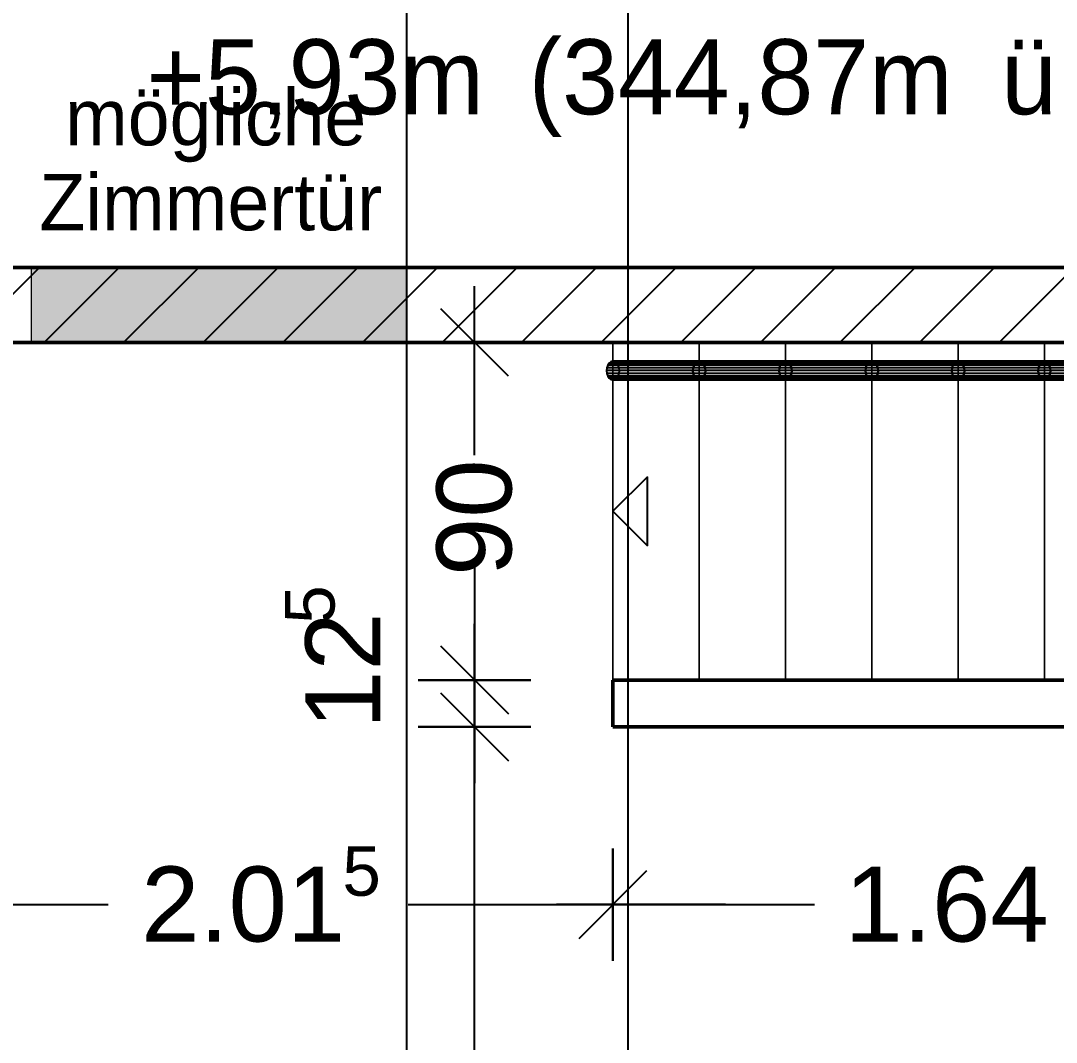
# Model space of a CAD drawing. Extents: x 0 to 756, y -25 to 420.
# Drawn here: x 301.7 to 356.9, y 231.9 to 286.3 of the extents above; entities that cross this region are included whole.
import ezdxf
from ezdxf.lldxf.tags import DXFTag

# ---------------------------------------------------------------- set-up
doc = ezdxf.new("R2010")
doc.units = 0
doc.layers.get('0').update_dxf_attribs({"lineweight": 25})
doc.layers.get('DEFPOINTS').update_dxf_attribs({"lineweight": 25})
for name, color, linetype, lineweight in [('A_Innenwand', 7, 'Continuous', 25), ('Allgemein01', 7, 'Continuous', 13), ('Pfosten_ Stützen', 7, 'Continuous', 13), ('Standard', 7, 'Continuous', 25), ('Text Allgemein', 7, 'Continuous', 13), ('Treppe', 7, 'Continuous', 13), ('Wand Holz nicht tragend', 7, 'Continuous', 13)]:
    doc.layers.add(name, color=color, linetype=linetype, lineweight=lineweight)
doc.styles.get("Standard").update_dxf_attribs({"font": 'arial.ttf'})
tags = doc.linetypes.add('VERDECKT2_S2', pattern=[0.27, 0.2, -0.07]).pattern_tags.tags
tags[6:7] = [DXFTag(74, 4), DXFTag(75, 0), DXFTag(340, '0'), DXFTag(46, 1.0), DXFTag(50, 0.0), DXFTag(44, 0.0), DXFTag(45, 0.0)]
tags[4:5] = [DXFTag(74, 4), DXFTag(75, 0), DXFTag(340, '0'), DXFTag(46, 1.0), DXFTag(50, 0.0), DXFTag(44, 0.0), DXFTag(45, 0.0)]

# ---------------------------------------------------------------- blocks, each defined once
blk = doc.blocks.new('Referenz-A01I5YQ8IE')
at = {"layer": 'Allgemein01', "color": 0, "linetype": 'VERDECKT2_S2', "lineweight": -2, "ltscale": 0.25}
for p, q in [((322.267, 414.475), (322.267, 5.763)), ((334.067, 414.475), (334.067, 5.763))]:
    blk.add_line(p, q, dxfattribs=at)
at = {"layer": 'DEFPOINTS', "color": 0, "linetype": 'Continuous', "lineweight": -2, "ltscale": 0.25}
for p, q in [((333.275, 269.168), (333.275, 269.168)), ((325.904, 251.168), (325.904, 251.168)), ((333.275, 251.168), (333.275, 251.168)), ((333.275, 251.168), (333.275, 251.168)), ((325.904, 248.668), (325.904, 248.668)), ((333.275, 248.668), (333.275, 248.668)), ((333.275, 248.668), (333.275, 248.668)), ((333.275, 239.198), (333.275, 239.198))]:
    blk.add_line(p, q, dxfattribs=at)
at = {"layer": 'Standard', "color": 0, "lineweight": 13}
for p, q in [((302.267, 273.168), (302.267, 269.168)), ((322.267, 273.168), (302.267, 273.168)), ((322.267, 269.168), (322.267, 273.168)), ((302.267, 269.168), (322.267, 269.168)), ((386.567, 269.168), (333.275, 269.168)), ((333.275, 269.168), (333.275, 251.168)), ((368.567, 251.168), (333.275, 251.168))]:
    blk.add_line(p, q, dxfattribs=at)
at = {"layer": 'Standard', "color": 0, "lineweight": -2}
for p, q in [((325.904, 263.168), (325.904, 272.168)), ((327.704, 267.368), (324.104, 270.968)), ((328.904, 269.168), (322.904, 269.168)), ((325.904, 266.179), (325.904, 269.168)), ((332.953, 267.822), (332.937, 267.668)), ((333.001, 267.962), (332.953, 267.822)), ((337.553, 267.822), (332.953, 267.822)), ((333.076, 268.072), (333.001, 267.962)), ((337.601, 267.962), (333.001, 267.962)), ((333.17, 268.143), (333.076, 268.072)), ((337.676, 268.072), (333.076, 268.072)), ((333.275, 268.168), (333.17, 268.143)), ((337.77, 268.143), (333.17, 268.143)), ((337.875, 268.168), (333.275, 268.168)), ((333.275, 268.168), (333.379, 268.143)), ((337.979, 268.143), (333.379, 268.143)), ((333.379, 268.143), (333.473, 268.072)), ((338.073, 268.072), (333.473, 268.072)), ((333.473, 268.072), (333.548, 267.962)), ((338.148, 267.962), (333.548, 267.962)), ((333.548, 267.962), (333.596, 267.822)), ((338.196, 267.822), (333.596, 267.822)), ((333.596, 267.822), (333.613, 267.668)), ((337.553, 267.822), (337.537, 267.668)), ((337.537, 267.668), (337.553, 267.822)), ((337.601, 267.962), (337.553, 267.822)), ((337.553, 267.822), (337.601, 267.962)), ((342.153, 267.822), (337.553, 267.822)), ((337.676, 268.072), (337.601, 267.962)), ((337.601, 267.962), (337.676, 268.072)), ((342.201, 267.962), (337.601, 267.962)), ((337.77, 268.143), (337.676, 268.072)), ((337.676, 268.072), (337.77, 268.143)), ((342.276, 268.072), (337.676, 268.072)), ((337.875, 268.168), (337.77, 268.143)), ((337.77, 268.143), (337.875, 268.168)), ((342.37, 268.143), (337.77, 268.143)), ((342.475, 268.168), (337.875, 268.168)), ((337.875, 268.168), (337.979, 268.143)), ((337.979, 268.143), (337.875, 268.168)), ((342.579, 268.143), (337.979, 268.143)), ((337.979, 268.143), (338.073, 268.072)), ((338.073, 268.072), (337.979, 268.143)), ((342.673, 268.072), (338.073, 268.072)), ((338.073, 268.072), (338.148, 267.962)), ((338.148, 267.962), (338.073, 268.072)), ((342.748, 267.962), (338.148, 267.962)), ((338.148, 267.962), (338.196, 267.822)), ((338.196, 267.822), (338.148, 267.962)), ((342.796, 267.822), (338.196, 267.822)), ((338.196, 267.822), (338.213, 267.668)), ((338.213, 267.668), (338.196, 267.822)), ((342.153, 267.822), (342.137, 267.668)), ((342.137, 267.668), (342.153, 267.822)), ((342.201, 267.962), (342.153, 267.822)), ((342.153, 267.822), (342.201, 267.962)), ((346.753, 267.822), (342.153, 267.822)), ((342.276, 268.072), (342.201, 267.962)), ((342.201, 267.962), (342.276, 268.072)), ((346.801, 267.962), (342.201, 267.962)), ((342.37, 268.143), (342.276, 268.072)), ((342.276, 268.072), (342.37, 268.143)), ((346.876, 268.072), (342.276, 268.072)), ((342.475, 268.168), (342.37, 268.143)), ((342.37, 268.143), (342.475, 268.168)), ((346.97, 268.143), (342.37, 268.143)), ((347.075, 268.168), (342.475, 268.168)), ((342.475, 268.168), (342.579, 268.143)), ((342.579, 268.143), (342.475, 268.168)), ((347.179, 268.143), (342.579, 268.143)), ((342.579, 268.143), (342.673, 268.072)), ((342.673, 268.072), (342.579, 268.143)), ((347.273, 268.072), (342.673, 268.072)), ((342.673, 268.072), (342.748, 267.962)), ((342.748, 267.962), (342.673, 268.072)), ((347.348, 267.962), (342.748, 267.962)), ((342.748, 267.962), (342.796, 267.822)), ((342.796, 267.822), (342.748, 267.962)), ((347.396, 267.822), (342.796, 267.822)), ((342.796, 267.822), (342.813, 267.668)), ((342.813, 267.668), (342.796, 267.822)), ((346.753, 267.822), (346.737, 267.668)), ((346.737, 267.668), (346.753, 267.822)), ((346.801, 267.962), (346.753, 267.822)), ((346.753, 267.822), (346.801, 267.962)), ((351.353, 267.822), (346.753, 267.822)), ((346.876, 268.072), (346.801, 267.962)), ((346.801, 267.962), (346.876, 268.072)), ((351.401, 267.962), (346.801, 267.962)), ((346.97, 268.143), (346.876, 268.072)), ((346.876, 268.072), (346.97, 268.143)), ((351.476, 268.072), (346.876, 268.072)), ((347.075, 268.168), (346.97, 268.143)), ((346.97, 268.143), (347.075, 268.168)), ((351.57, 268.143), (346.97, 268.143)), ((351.675, 268.168), (347.075, 268.168)), ((347.075, 268.168), (347.179, 268.143)), ((347.179, 268.143), (347.075, 268.168)), ((351.779, 268.143), (347.179, 268.143)), ((347.179, 268.143), (347.273, 268.072)), ((347.273, 268.072), (347.179, 268.143)), ((351.873, 268.072), (347.273, 268.072)), ((347.273, 268.072), (347.348, 267.962)), ((347.348, 267.962), (347.273, 268.072)), ((351.948, 267.962), (347.348, 267.962)), ((347.348, 267.962), (347.396, 267.822)), ((347.396, 267.822), (347.348, 267.962)), ((351.996, 267.822), (347.396, 267.822)), ((347.396, 267.822), (347.413, 267.668)), ((347.413, 267.668), (347.396, 267.822)), ((351.353, 267.822), (351.337, 267.668)), ((351.337, 267.668), (351.353, 267.822)), ((351.401, 267.962), (351.353, 267.822)), ((351.353, 267.822), (351.401, 267.962)), ((355.968, 267.822), (351.353, 267.822)), ((351.476, 268.072), (351.401, 267.962)), ((351.401, 267.962), (351.476, 268.072)), ((356.014, 267.962), (351.401, 267.962)), ((351.57, 268.143), (351.476, 268.072)), ((351.476, 268.072), (351.57, 268.143)), ((356.085, 268.072), (351.476, 268.072)), ((351.675, 268.168), (351.57, 268.143)), ((351.57, 268.143), (351.675, 268.168)), ((356.175, 268.143), (351.57, 268.143)), ((356.275, 268.168), (351.675, 268.168)), ((351.675, 268.168), (351.779, 268.143)), ((351.779, 268.143), (351.675, 268.168)), ((356.375, 268.143), (351.779, 268.143)), ((351.779, 268.143), (351.873, 268.072)), ((351.873, 268.072), (351.779, 268.143)), ((356.464, 268.072), (351.873, 268.072)), ((351.873, 268.072), (351.948, 267.962)), ((351.948, 267.962), (351.873, 268.072)), ((356.536, 267.962), (351.948, 267.962)), ((351.948, 267.962), (351.996, 267.822)), ((351.996, 267.822), (351.948, 267.962)), ((356.582, 267.822), (351.996, 267.822)), ((351.996, 267.822), (352.013, 267.668)), ((352.013, 267.668), (351.996, 267.822)), ((355.968, 267.822), (355.952, 267.668)), ((355.952, 267.668), (355.968, 267.822)), ((356.014, 267.962), (355.968, 267.822)), ((355.968, 267.822), (356.014, 267.962)), ((361.393, 267.822), (355.968, 267.822)), ((356.085, 268.072), (356.014, 267.962)), ((356.014, 267.962), (356.085, 268.072)), ((361.434, 267.962), (356.014, 267.962)), ((356.175, 268.143), (356.085, 268.072)), ((356.085, 268.072), (356.175, 268.143)), ((361.499, 268.072), (356.085, 268.072)), ((356.275, 268.168), (356.175, 268.143)), ((356.175, 268.143), (356.275, 268.168)), ((361.58, 268.143), (356.175, 268.143)), ((356.275, 268.168), (356.375, 268.143)), ((361.67, 268.168), (356.275, 268.168)), ((356.375, 268.143), (356.275, 268.168)), ((356.375, 268.143), (356.464, 268.072)), ((361.76, 268.143), (356.375, 268.143)), ((356.464, 268.072), (356.375, 268.143)), ((356.464, 268.072), (356.536, 267.962)), ((361.841, 268.072), (356.464, 268.072)), ((356.536, 267.962), (356.464, 268.072)), ((356.536, 267.962), (356.582, 267.822)), ((361.906, 267.962), (356.536, 267.962)), ((356.582, 267.822), (356.536, 267.962)), ((356.582, 267.822), (356.598, 267.668)), ((361.947, 267.822), (356.582, 267.822)), ((356.598, 267.668), (356.582, 267.822)), ((332.937, 267.668), (332.953, 267.513)), ((337.537, 267.668), (332.937, 267.668)), ((332.953, 267.513), (333.001, 267.374)), ((337.553, 267.513), (332.953, 267.513)), ((333.001, 267.374), (333.076, 267.263)), ((337.601, 267.374), (333.001, 267.374)), ((333.076, 267.263), (333.17, 267.192)), ((337.676, 267.263), (333.076, 267.263)), ((333.17, 267.192), (333.275, 267.168)), ((337.77, 267.192), (333.17, 267.192)), ((333.379, 267.192), (333.275, 267.168)), ((333.275, 267.168), (337.875, 267.168)), ((333.473, 267.263), (333.379, 267.192)), ((337.979, 267.192), (333.379, 267.192)), ((333.548, 267.374), (333.473, 267.263)), ((338.073, 267.263), (333.473, 267.263)), ((333.596, 267.513), (333.548, 267.374)), ((338.148, 267.374), (333.548, 267.374)), ((333.613, 267.668), (333.596, 267.513)), ((338.196, 267.513), (333.596, 267.513)), ((338.213, 267.668), (333.613, 267.668)), ((337.537, 267.668), (337.553, 267.513)), ((342.137, 267.668), (337.537, 267.668)), ((337.553, 267.513), (337.537, 267.668)), ((337.553, 267.513), (337.601, 267.374)), ((342.153, 267.513), (337.553, 267.513)), ((337.601, 267.374), (337.553, 267.513)), ((337.601, 267.374), (337.676, 267.263)), ((342.201, 267.374), (337.601, 267.374)), ((337.676, 267.263), (337.601, 267.374)), ((337.676, 267.263), (337.77, 267.192)), ((342.276, 267.263), (337.676, 267.263)), ((337.77, 267.192), (337.676, 267.263)), ((337.77, 267.192), (337.875, 267.168)), ((342.37, 267.192), (337.77, 267.192)), ((337.875, 267.168), (337.77, 267.192)), ((337.979, 267.192), (337.875, 267.168)), ((337.875, 267.168), (337.979, 267.192)), ((337.875, 267.168), (342.475, 267.168)), ((338.073, 267.263), (337.979, 267.192)), ((337.979, 267.192), (338.073, 267.263)), ((342.579, 267.192), (337.979, 267.192)), ((338.148, 267.374), (338.073, 267.263)), ((338.073, 267.263), (338.148, 267.374)), ((342.673, 267.263), (338.073, 267.263)), ((338.196, 267.513), (338.148, 267.374)), ((338.148, 267.374), (338.196, 267.513)), ((342.748, 267.374), (338.148, 267.374)), ((338.213, 267.668), (338.196, 267.513)), ((338.196, 267.513), (338.213, 267.668)), ((342.796, 267.513), (338.196, 267.513)), ((342.813, 267.668), (338.213, 267.668)), ((342.137, 267.668), (342.153, 267.513)), ((346.737, 267.668), (342.137, 267.668)), ((342.153, 267.513), (342.137, 267.668)), ((342.153, 267.513), (342.201, 267.374)), ((346.753, 267.513), (342.153, 267.513)), ((342.201, 267.374), (342.153, 267.513)), ((342.201, 267.374), (342.276, 267.263)), ((346.801, 267.374), (342.201, 267.374)), ((342.276, 267.263), (342.201, 267.374)), ((342.276, 267.263), (342.37, 267.192)), ((346.876, 267.263), (342.276, 267.263)), ((342.37, 267.192), (342.276, 267.263)), ((342.37, 267.192), (342.475, 267.168)), ((346.97, 267.192), (342.37, 267.192)), ((342.475, 267.168), (342.37, 267.192)), ((342.579, 267.192), (342.475, 267.168)), ((342.475, 267.168), (342.579, 267.192)), ((342.475, 267.168), (347.075, 267.168)), ((342.673, 267.263), (342.579, 267.192)), ((342.579, 267.192), (342.673, 267.263)), ((347.179, 267.192), (342.579, 267.192)), ((342.748, 267.374), (342.673, 267.263)), ((342.673, 267.263), (342.748, 267.374)), ((347.273, 267.263), (342.673, 267.263)), ((342.796, 267.513), (342.748, 267.374)), ((342.748, 267.374), (342.796, 267.513)), ((347.348, 267.374), (342.748, 267.374)), ((342.813, 267.668), (342.796, 267.513)), ((342.796, 267.513), (342.813, 267.668)), ((347.396, 267.513), (342.796, 267.513)), ((347.413, 267.668), (342.813, 267.668)), ((346.737, 267.668), (346.753, 267.513)), ((351.337, 267.668), (346.737, 267.668)), ((346.753, 267.513), (346.737, 267.668)), ((346.753, 267.513), (346.801, 267.374)), ((351.353, 267.513), (346.753, 267.513)), ((346.801, 267.374), (346.753, 267.513)), ((346.801, 267.374), (346.876, 267.263)), ((351.401, 267.374), (346.801, 267.374)), ((346.876, 267.263), (346.801, 267.374)), ((346.876, 267.263), (346.97, 267.192)), ((351.476, 267.263), (346.876, 267.263)), ((346.97, 267.192), (346.876, 267.263)), ((346.97, 267.192), (347.075, 267.168)), ((351.57, 267.192), (346.97, 267.192)), ((347.075, 267.168), (346.97, 267.192)), ((347.179, 267.192), (347.075, 267.168)), ((347.075, 267.168), (347.179, 267.192)), ((347.075, 267.168), (351.675, 267.168)), ((347.273, 267.263), (347.179, 267.192)), ((347.179, 267.192), (347.273, 267.263)), ((351.779, 267.192), (347.179, 267.192)), ((347.348, 267.374), (347.273, 267.263)), ((347.273, 267.263), (347.348, 267.374)), ((351.873, 267.263), (347.273, 267.263)), ((347.396, 267.513), (347.348, 267.374)), ((347.348, 267.374), (347.396, 267.513)), ((351.948, 267.374), (347.348, 267.374)), ((347.413, 267.668), (347.396, 267.513)), ((347.396, 267.513), (347.413, 267.668)), ((351.996, 267.513), (347.396, 267.513)), ((352.013, 267.668), (347.413, 267.668)), ((351.337, 267.668), (351.353, 267.513)), ((355.952, 267.668), (351.337, 267.668)), ((351.353, 267.513), (351.337, 267.668)), ((351.353, 267.513), (351.401, 267.374)), ((355.968, 267.513), (351.353, 267.513)), ((351.401, 267.374), (351.353, 267.513)), ((351.401, 267.374), (351.476, 267.263)), ((356.014, 267.374), (351.401, 267.374)), ((351.476, 267.263), (351.401, 267.374)), ((351.476, 267.263), (351.57, 267.192)), ((356.085, 267.263), (351.476, 267.263)), ((351.57, 267.192), (351.476, 267.263)), ((351.57, 267.192), (351.675, 267.168)), ((356.175, 267.192), (351.57, 267.192)), ((351.675, 267.168), (351.57, 267.192)), ((351.779, 267.192), (351.675, 267.168)), ((351.675, 267.168), (351.779, 267.192)), ((351.675, 267.168), (356.275, 267.168)), ((351.873, 267.263), (351.779, 267.192)), ((351.779, 267.192), (351.873, 267.263)), ((356.375, 267.192), (351.779, 267.192)), ((351.948, 267.374), (351.873, 267.263)), ((351.873, 267.263), (351.948, 267.374)), ((356.464, 267.263), (351.873, 267.263)), ((351.996, 267.513), (351.948, 267.374)), ((351.948, 267.374), (351.996, 267.513)), ((356.536, 267.374), (351.948, 267.374)), ((352.013, 267.668), (351.996, 267.513)), ((351.996, 267.513), (352.013, 267.668)), ((356.582, 267.513), (351.996, 267.513)), ((356.598, 267.668), (352.013, 267.668)), ((355.952, 267.668), (355.968, 267.513)), ((361.378, 267.668), (355.952, 267.668)), ((355.968, 267.513), (355.952, 267.668)), ((355.968, 267.513), (356.014, 267.374)), ((361.393, 267.513), (355.968, 267.513)), ((356.014, 267.374), (355.968, 267.513)), ((356.014, 267.374), (356.085, 267.263)), ((361.434, 267.374), (356.014, 267.374)), ((356.085, 267.263), (356.014, 267.374)), ((356.085, 267.263), (356.175, 267.192)), ((361.499, 267.263), (356.085, 267.263)), ((356.175, 267.192), (356.085, 267.263)), ((356.175, 267.192), (356.275, 267.168)), ((361.58, 267.192), (356.175, 267.192)), ((356.275, 267.168), (356.175, 267.192)), ((356.375, 267.192), (356.275, 267.168)), ((356.275, 267.168), (356.375, 267.192)), ((356.275, 267.168), (361.67, 267.168)), ((356.464, 267.263), (356.375, 267.192)), ((356.375, 267.192), (356.464, 267.263)), ((361.76, 267.192), (356.375, 267.192)), ((356.536, 267.374), (356.464, 267.263)), ((356.464, 267.263), (356.536, 267.374)), ((361.841, 267.263), (356.464, 267.263)), ((356.582, 267.513), (356.536, 267.374)), ((356.536, 267.374), (356.582, 267.513)), ((361.906, 267.374), (356.536, 267.374)), ((356.598, 267.668), (356.582, 267.513)), ((356.582, 267.513), (356.598, 267.668)), ((361.947, 267.513), (356.582, 267.513)), ((361.961, 267.668), (356.598, 267.668)), ((325.904, 257.168), (325.904, 248.168)), ((325.904, 254.668), (325.904, 245.668)), ((325.904, 245.168), (325.904, 254.168)), ((327.704, 249.368), (324.104, 252.968)), ((324.104, 252.968), (327.704, 249.368)), ((325.904, 251.168), (325.904, 252.979)), ((328.904, 251.168), (322.904, 251.168)), ((322.904, 251.168), (328.904, 251.168)), ((325.904, 242.668), (325.904, 251.668)), ((325.904, 248.668), (325.904, 251.168)), ((327.704, 246.868), (324.104, 250.468)), ((324.104, 250.468), (327.704, 246.868)), ((328.904, 248.668), (322.904, 248.668)), ((322.904, 248.668), (328.904, 248.668)), ((325.904, 210.93), (325.904, 248.668)), ((333.275, 236.198), (333.275, 242.198)), ((333.275, 242.198), (333.275, 236.198)), ((331.475, 237.398), (335.075, 240.998)), ((335.075, 240.998), (331.475, 237.398)), ((292.967, 239.198), (306.371, 239.198)), ((322.371, 239.198), (333.275, 239.198)), ((327.275, 239.198), (336.275, 239.198)), ((339.275, 239.198), (330.275, 239.198)), ((333.275, 239.198), (344.023, 239.198))]:
    blk.add_line(p, q, dxfattribs=at)
at = {"layer": 'Standard', "color": 0, "lineweight": 13}
for points in [[(322.267, 269.168), (302.267, 269.168), (302.267, 273.168)], [(322.267, 269.168), (322.267, 273.168), (302.267, 273.168)], [(322.267, 273.168), (302.267, 273.168), (302.267, 273.168)], [(322.267, 269.168), (322.267, 269.168), (302.267, 269.168)]]:
    blk.add_solid(points, dxfattribs=at)
at = {"layer": 'Treppe', "color": 0}
for p, q in [((337.875, 269.168), (333.275, 269.168)), ((333.275, 269.168), (333.275, 251.168)), ((333.275, 269.168), (337.875, 269.168)), ((333.275, 251.168), (333.275, 269.168)), ((333.275, 269.168), (333.275, 269.168)), ((337.875, 251.168), (337.875, 269.168)), ((337.875, 269.168), (337.875, 251.168)), ((337.875, 269.168), (337.875, 269.168)), ((342.475, 269.168), (337.875, 269.168)), ((337.875, 269.168), (337.875, 251.168)), ((337.875, 269.168), (342.475, 269.168)), ((337.875, 251.168), (337.875, 269.168)), ((337.875, 269.168), (337.875, 269.168)), ((342.475, 251.168), (342.475, 269.168)), ((342.475, 269.168), (342.475, 251.168)), ((342.475, 269.168), (342.475, 269.168)), ((347.075, 269.168), (342.475, 269.168)), ((342.475, 269.168), (342.475, 251.168)), ((342.475, 269.168), (347.075, 269.168)), ((342.475, 251.168), (342.475, 269.168)), ((342.475, 269.168), (342.475, 269.168)), ((347.075, 251.168), (347.075, 269.168)), ((347.075, 269.168), (347.075, 251.168)), ((347.075, 269.168), (347.075, 269.168)), ((351.675, 269.168), (347.075, 269.168)), ((347.075, 269.168), (347.075, 251.168)), ((347.075, 269.168), (351.675, 269.168)), ((347.075, 251.168), (347.075, 269.168)), ((347.075, 269.168), (347.075, 269.168)), ((351.675, 251.168), (351.675, 269.168)), ((351.675, 269.168), (351.675, 251.168)), ((351.675, 269.168), (351.675, 269.168)), ((356.275, 269.168), (351.675, 269.168)), ((351.675, 269.168), (351.675, 251.168)), ((351.675, 269.168), (356.275, 269.168)), ((351.675, 251.168), (351.675, 269.168)), ((351.675, 269.168), (351.675, 269.168)), ((356.275, 251.168), (356.275, 269.168)), ((356.275, 269.168), (356.275, 251.168)), ((356.275, 269.168), (356.275, 269.168)), ((361.829, 269.168), (356.275, 269.168)), ((356.275, 269.168), (356.275, 251.168)), ((356.275, 251.168), (356.275, 269.168)), ((356.275, 269.168), (361.829, 269.168)), ((356.275, 269.168), (356.275, 269.168)), ((333.275, 251.168), (337.875, 251.168)), ((337.875, 251.168), (333.275, 251.168)), ((333.275, 251.168), (333.275, 251.168)), ((337.875, 251.168), (337.875, 251.168)), ((337.875, 251.168), (342.475, 251.168)), ((342.475, 251.168), (337.875, 251.168)), ((337.875, 251.168), (337.875, 251.168)), ((342.475, 251.168), (342.475, 251.168)), ((342.475, 251.168), (347.075, 251.168)), ((347.075, 251.168), (342.475, 251.168)), ((342.475, 251.168), (342.475, 251.168)), ((347.075, 251.168), (347.075, 251.168)), ((347.075, 251.168), (351.675, 251.168)), ((351.675, 251.168), (347.075, 251.168)), ((347.075, 251.168), (347.075, 251.168)), ((351.675, 251.168), (351.675, 251.168)), ((351.675, 251.168), (356.275, 251.168)), ((356.275, 251.168), (351.675, 251.168)), ((351.675, 251.168), (351.675, 251.168)), ((356.275, 251.168), (356.275, 251.168)), ((356.275, 251.168), (359.921, 251.168)), ((359.921, 251.168), (356.275, 251.168)), ((356.275, 251.168), (356.275, 251.168))]:
    blk.add_line(p, q, dxfattribs=at)
at = {"layer": 'Treppe', "color": 0, "lineweight": -2}
for p, q in [((335.115, 262.008), (333.275, 260.168)), ((335.115, 258.328), (335.115, 262.008)), ((333.275, 260.168), (335.115, 258.328))]:
    blk.add_line(p, q, dxfattribs=at)
at = {"layer": 'Wand Holz nicht tragend', "color": 0, "lineweight": 50}
for p, q in [((386.567, 273.168), (291.567, 273.168)), ((291.567, 273.168), (386.567, 273.168)), ((291.567, 269.168), (386.567, 269.168)), ((386.567, 269.168), (291.567, 269.168)), ((366.067, 251.168), (333.275, 251.168)), ((333.275, 251.168), (333.275, 248.668)), ((333.275, 248.668), (333.275, 251.168)), ((333.275, 251.168), (366.067, 251.168)), ((333.275, 251.168), (333.275, 251.168)), ((333.275, 248.668), (366.067, 248.668)), ((366.067, 248.668), (333.275, 248.668)), ((333.275, 248.668), (333.275, 248.668))]:
    blk.add_line(p, q, dxfattribs=at)
at = {"layer": 'Pfosten_ Stützen', "color": 0, "lineweight": 35, "char_height": 4, "attachment_point": 1}
for s, insert in [('{\\fPosterama Text Light;+5,93m}', (308.41, 285.333)), ('{\\fPosterama Text Light;(344,87m}', (328.789, 285.333)), ('{\\fPosterama Text Light;üNN)}', (353.958, 285.333))]:
    blk.add_mtext(s, dxfattribs=dict(at, insert=insert))
at = {"layer": 'Standard', "color": 0, "lineweight": -2, "attachment_point": 1, "rotation": 90}
for s, insert, char_height in [('{\\fArial;90}', (323.872, 256.72), 4), ('{\\fArial;5}', (315.803, 254.17), 2.64), ('{\\fArial;12}', (316.883, 248.563), 4)]:
    blk.add_mtext(s, dxfattribs=dict(at, insert=insert, char_height=char_height))
at = {"layer": 'Standard', "color": 0, "lineweight": -2, "attachment_point": 1}
for s, insert, char_height in [('{\\fArial;5}', (318.857, 242.31), 2.64), ('{\\fArial;2.01}', (308.135, 241.23), 4), ('{\\fArial;1.64}', (345.626, 241.23), 4)]:
    blk.add_mtext(s, dxfattribs=dict(at, insert=insert, char_height=char_height))
at = {"layer": 'Text Allgemein', "color": 0, "char_height": 3, "attachment_point": 1}
for s, insert in [('{\\fPosterama Text Light;mögliche}', (304.076, 282.677)), ('{\\fPosterama Text Light;Zimmertür}', (302.705, 278.147))]:
    blk.add_mtext(s, dxfattribs=dict(at, insert=insert))
blk = doc.blocks.new('Wand-A01I5YR0IE', base_point=(291.567, 269.168))
at = {"color": 0, "lineweight": -2}
for p, q in [((291.567, 270.507), (294.227, 273.168)), ((294.47, 269.168), (298.47, 273.168)), ((298.712, 269.168), (302.712, 273.168)), ((302.955, 269.168), (306.955, 273.168)), ((307.198, 269.168), (311.198, 273.168)), ((311.44, 269.168), (315.44, 273.168)), ((315.683, 269.168), (319.683, 273.168)), ((319.926, 269.168), (323.926, 273.168)), ((324.168, 269.168), (328.168, 273.168)), ((328.411, 269.168), (332.411, 273.168)), ((332.653, 269.168), (336.653, 273.168)), ((336.896, 269.168), (340.896, 273.168)), ((341.139, 269.168), (345.139, 273.168)), ((345.381, 269.168), (349.381, 273.168)), ((349.624, 269.168), (353.624, 273.168)), ((353.867, 269.168), (357.867, 273.168)), ((358.109, 269.168), (362.109, 273.168)), ((362.352, 269.168), (366.352, 273.168)), ((366.595, 269.168), (370.595, 273.168)), ((370.837, 269.168), (374.837, 273.168)), ((375.08, 269.168), (379.08, 273.168)), ((379.323, 269.168), (383.323, 273.168)), ((383.565, 269.168), (386.567, 272.169))]:
    blk.add_line(p, q, dxfattribs=at)
at = {"color": 0, "linetype": 'ByBlock', "lineweight": -2, "ltscale": 0.25}
for p, q in [((291.567, 271.168), (291.567, 273.168)), ((291.567, 273.168), (386.567, 273.168)), ((293.567, 269.168), (386.567, 269.168))]:
    blk.add_line(p, q, dxfattribs=at)

msp = doc.modelspace()

# ---------------------------------------------------------------- block references
at = {"color": 8, "lineweight": 25, "ltscale": 0.25, "true_color": 0x808080}
msp.add_blockref('Referenz-A01I5YQ8IE', (0, 0), dxfattribs=at)
at = {"layer": 'A_Innenwand', "ltscale": 0.25}
msp.add_blockref('Wand-A01I5YR0IE', (291.567, 269.168), dxfattribs=at)

doc.saveas('drawing.dxf')
